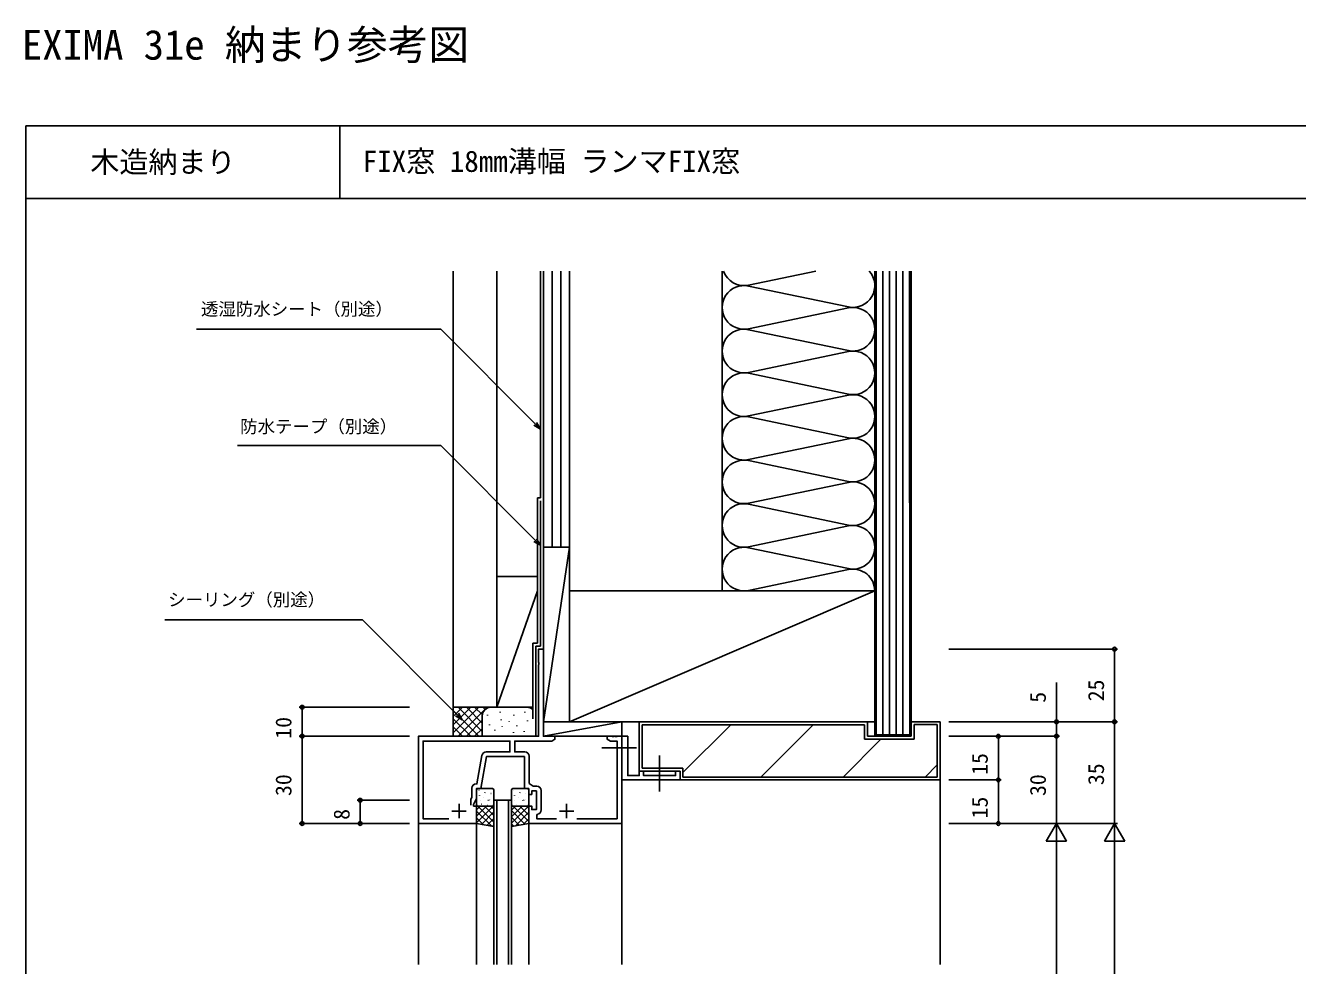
# Model space of a CAD drawing. Units: millimetres, scale not verified. Extents: x -437 to 438, y -681 to 678.
# Drawn here: x -437 to 0.6, y 355.1 to 678.5 of the extents above; entities that cross this region are included whole.
import ezdxf
from ezdxf.enums import TextEntityAlignment as Align

# ---------------------------------------------------------------- set-up
doc = ezdxf.new("R2010")
doc.units = ezdxf.units.MM
doc.header["$LTSCALE"] = 4
for name, color, linetype in [('0-1_USER1', 3, 'Continuous'), ('0-2_YKK_11', 7, 'Continuous'), ('0-3_YKK_12', 2, 'Continuous'), ('0-4_YKK_13', 4, 'Continuous'), ('0-5_YKK_D', 6, 'Continuous'), ('0-6_YKK_ZWAK', 7, 'Continuous'), ('0-7_YSS_K', 3, 'Continuous'), ('0-8_YSS_KE', 3, 'Continuous')]:
    doc.layers.add(name, color=color, linetype=linetype)
doc.styles.add('ＭＳ ゴシック', font='')
doc.styles.get('ＭＳ ゴシック').set_extended_font_data('MS Gothic')

msp = doc.modelspace()

# ---------------------------------------------------------------- linework, layer by layer
at = {"layer": '0-2_YKK_11'}
for p, q in [((-259.57, 408.67), (-259.57, 415.33)), ((-290.3, 408.3), (-285.3, 408.3)), ((-287.8, 410.8), (-287.8, 405.8)), ((-253.3, 408.3), (-248.3, 408.3)), ((-250.8, 410.8), (-250.8, 405.8))]:
    msp.add_line(p, q, dxfattribs=at)
for points in [[(-265.17, 428.63), (-268.67, 428.63), (-268.67, 432.37), (-255.891, 432.37), (-254.8, 433), (-254.8, 434), (-258.8, 434), (-258.8, 464), (-260.43, 464), (-260.43, 459.458), (-260.31, 459.275), (-260.31, 458.725), (-260.43, 458.542), (-260.43, 434), (-301.8, 434), (-301.8, 404), (-281.8, 404), (-281.8, 410), (-282.8, 410), (-282.8, 410.5), (-281.8, 412.645), (-281.8, 416), (-280.3, 416), (-278.36, 427), (-265.3, 427), (-265.3, 416), (-263.8, 416), (-263.8, 414), (-262.8, 414), (-262.8, 415.2), (-261.2, 415.2), (-261.2, 408.8), (-262.8, 408.8), (-262.8, 410), (-263.8, 410), (-263.8, 404), (-231.8, 404), (-231.8, 434), (-233.342, 434), (-233.525, 433.88)], [(-233.525, 433.88), (-234.075, 433.88), (-234.258, 434), (-234.342, 434), (-234.525, 433.88), (-235.075, 433.88), (-235.258, 434), (-236.8, 434), (-236.8, 433), (-235.709, 432.37), (-233.43, 432.37), (-233.43, 405.63), (-247.264, 405.63)], [(-291.336, 405.63), (-300.17, 405.63), (-300.17, 432.37), (-270.3, 432.37), (-270.3, 428.63), (-278.469, 428.63)], [(-279.947, 427.39), (-281.668, 417.63), (-281.93, 417.63)], [(-261.07, 416.83), (-262.285, 416.83), (-263.67, 417.8), (-263.67, 427.13)], [(-283.43, 416.13), (-283.43, 413.006), (-283.8, 412.212), (-283.8, 410.3)], [(-254.336, 405.63), (-261.1, 405.63), (-261.1, 406.89), (-260.845, 407.187)]]:
    msp.add_lwpolyline(points, dxfattribs=at)
msp.add_lwpolyline([(-231.8, 418.997), (-211.8, 418.997), (-211.8, 421.997), (-213.3, 421.997), (-213.3, 420.497), (-224.3, 420.497), (-224.3, 421.997), (-225.8, 421.997), (-225.8, 420.497), (-229.8, 420.497), (-229.8, 433.997), (-231.8, 433.997), (-231.8, 420.497)], close=True, dxfattribs=at)
for centre, start, end in [((-278.469, 427.13), 90.00001, 169.99999), ((-265.17, 427.13), 0.00001, 89.99999), ((-281.93, 416.13), 90.00001, 179.99999), ((-261.07, 415.33), 0.00001, 89.99999), ((-261.07, 408.67), 278.62693, 360)]:
    msp.add_arc(centre, 1.5, start, end, dxfattribs=at)
at = {"layer": '0-3_YKK_12'}
for p, q in [((-260.71, 434.001), (-301.8, 434.002)), ((-301.8, 355.501), (-301.8, 434.002)), ((-231.8, 434), (-258.519, 434.001)), ((-231.8, 355.501), (-231.8, 434)), ((-275.8, 412.001), (-269.8, 412.001)), ((-275.8, 355.501), (-275.8, 412.001)), ((-274.8, 412.001), (-274.8, 355.501)), ((-270.8, 355.501), (-270.8, 412.001)), ((-269.8, 412.001), (-269.8, 355.501)), ((-281.8, 355.501), (-281.8, 404.001)), ((-263.8, 355.501), (-263.8, 404.001))]:
    msp.add_line(p, q, dxfattribs=at)
at = {"layer": '0-4_YKK_13'}
for p, q in [((-226.752, 429.997), (-238.736, 429.997)), ((-218.8, 427.435), (-218.8, 415.064)), ((-276.3, 416.001), (-281.3, 416.001)), ((-264.3, 416.001), (-269.3, 416.001)), ((-281.8, 415.501), (-281.8, 410.501)), ((-281.599, 413.245), (-281.555, 413.269)), ((-280.956, 415.437), (-280.912, 415.461)), ((-280.764, 413.492), (-280.717, 413.581)), ((-280.592, 412.078), (-280.586, 412.086)), ((-279.522, 412.813), (-279.479, 412.837)), ((-278.931, 414.703), (-278.887, 414.727)), ((-278.617, 414.283), (-278.611, 414.29)), ((-277.874, 411.968), (-277.828, 412.056)), ((-277.498, 412.079), (-277.454, 412.103)), ((-276.855, 414.27), (-276.811, 414.294)), ((-276.831, 412.263), (-276.825, 412.271)), ((-275.8, 410.501), (-275.8, 415.501)), ((-269.8, 415.501), (-269.8, 410.501)), ((-269.599, 413.245), (-269.555, 413.269)), ((-268.956, 415.437), (-268.912, 415.461)), ((-268.764, 413.492), (-268.717, 413.581)), ((-268.592, 412.078), (-268.586, 412.086)), ((-267.522, 412.813), (-267.479, 412.837)), ((-266.931, 414.703), (-266.887, 414.727)), ((-266.617, 414.283), (-266.611, 414.29)), ((-265.874, 411.968), (-265.828, 412.056)), ((-265.498, 412.079), (-265.454, 412.103)), ((-264.855, 414.27), (-264.811, 414.294)), ((-264.831, 412.263), (-264.825, 412.271)), ((-263.8, 410.501), (-263.8, 415.501)), ((-281.8, 408.757), (-280.556, 410.001)), ((-281.8, 406.511), (-278.311, 410.001)), ((-281.8, 404.266), (-276.066, 410.001)), ((-276.696, 403.15), (-281.8, 408.254)), ((-275.8, 404.499), (-281.302, 410.001)), ((-281.3, 410.001), (-276.3, 410.001)), ((-280.165, 410.621), (-280.122, 410.645)), ((-280.103, 403.718), (-275.8, 408.021)), ((-275.8, 406.744), (-279.057, 410.001)), ((-278.773, 410.096), (-278.766, 410.103)), ((-278.089, 410.189), (-278.045, 410.213)), ((-275.8, 408.989), (-276.812, 410.001)), ((-269.8, 408.589), (-268.388, 410.001)), ((-269.8, 406.344), (-266.143, 410.001)), ((-269.8, 404.099), (-263.898, 410.001)), ((-265.154, 403.775), (-269.8, 408.421)), ((-269.3, 410.001), (-264.3, 410.001)), ((-263.8, 404.666), (-269.134, 410.001)), ((-268.424, 403.23), (-263.8, 407.854)), ((-268.165, 410.621), (-268.122, 410.645)), ((-263.8, 406.911), (-266.889, 410.001)), ((-266.773, 410.096), (-266.766, 410.103)), ((-266.089, 410.189), (-266.045, 410.213)), ((-263.8, 409.157), (-264.644, 410.001)), ((-279.39, 403.599), (-281.8, 406.009)), ((-278.179, 403.397), (-275.8, 405.776)), ((-276.255, 403.077), (-275.8, 403.531)), ((-267.078, 403.454), (-269.8, 406.176)), ((-269.003, 403.134), (-269.8, 403.931)), ((-265.73, 403.679), (-263.8, 405.609))]:
    msp.add_line(p, q, dxfattribs=at)
for points in [[(-275.8, 403.001), (-281.8, 404.001), (-281.8, 410.001), (-275.8, 410.001)], [(-269.8, 403.001), (-263.8, 404.001), (-263.8, 410.001), (-269.8, 410.001)]]:
    msp.add_lwpolyline(points, close=True, dxfattribs=at)
for centre, start, end in [((-281.3, 415.501), 90, 180), ((-276.3, 415.501), 0, 90), ((-269.3, 415.501), 90, 180), ((-264.3, 415.501), 0, 90), ((-281.3, 410.501), 180, 270), ((-276.3, 410.501), 270, 0), ((-269.3, 410.501), 180, 270), ((-264.3, 410.501), 270, 0)]:
    msp.add_arc(centre, 0.5, start, end, dxfattribs=at)
at = {"layer": '0-5_YKK_D'}
for p, q in [((-119.3, 464), (-61.3, 464)), ((-62.3, 464), (-62.3, 438.999)), ((-304.8, 444.01), (-342.8, 444.01)), ((-341.8, 444.01), (-341.8, 434)), ((-119.3, 438.999), (-61.3, 438.999)), ((-119.3, 438.999), (-81.3, 438.999)), ((-119.3, 438.999), (-61.3, 438.999)), ((-62.3, 438.999), (-62.3, 404)), ((-304.8, 434), (-342.8, 434)), ((-304.8, 434), (-342.8, 434)), ((-341.8, 434), (-341.8, 404)), ((-119.3, 434), (-81.3, 434)), ((-119.3, 433.999), (-81.3, 433.999)), ((-119.3, 433.999), (-101.3, 433.999)), ((-102.3, 433.999), (-102.3, 418.999)), ((-82.3, 434), (-82.3, 404)), ((-119.3, 418.999), (-101.3, 418.999)), ((-119.3, 418.999), (-101.3, 418.999)), ((-102.3, 418.999), (-102.3, 404)), ((-304.8, 412.001), (-322.8, 412.001)), ((-321.8, 404), (-321.8, 412.001)), ((-304.8, 404), (-342.8, 404)), ((-304.8, 404), (-322.8, 404)), ((-119.3, 404), (-61.3, 404)), ((-119.3, 404), (-81.3, 404)), ((-119.3, 404), (-61.3, 404)), ((-119.3, 404), (-81.3, 404)), ((-119.3, 404), (-101.3, 404)), ((-82.3, 404), (-85.8, 397.938)), ((-82.3, 404), (-78.8, 397.938)), ((-82.3, 404), (-82.3, 391.876)), ((-62.3, 404), (-65.8, 397.938)), ((-62.3, 404), (-58.8, 397.938)), ((-62.3, 404), (-62.3, 391.876)), ((-85.8, 397.938), (-78.8, 397.938)), ((-82.3, 311), (-82.3, 397)), ((-65.8, 397.938), (-58.8, 397.938)), ((-62.3, 26), (-62.3, 397))]:
    msp.add_line(p, q, dxfattribs=at)
for points in [[(-259.8, 539.682), (-261.603, 541.485), (-294.118, 574), (-378.093, 574)], [(-261.12, 541.968), (-259.8, 539.682), (-262.086, 541.002)], [(-259.8, 499.682), (-261.603, 501.485), (-294.118, 534), (-363.98, 534)], [(-261.12, 501.968), (-259.8, 499.682), (-262.086, 501.002)], [(-286.704, 439.693), (-288.507, 441.496), (-321.022, 474.01), (-389.052, 474.01)], [(-82.3, 433.999), (-82.3, 438.999), (-82.3, 452.446)], [(-288.024, 441.979), (-286.704, 439.693), (-288.99, 441.013)]]:
    msp.add_lwpolyline(points, dxfattribs=at)
for centre in [(-62.3, 464), (-341.8, 444.01), (-82.3, 438.999), (-62.3, 438.999), (-62.3, 438.999), (-341.8, 434), (-341.8, 434), (-102.3, 433.999), (-82.3, 433.999), (-82.3, 434), (-102.3, 418.999), (-102.3, 418.999), (-321.8, 412.001), (-341.8, 404), (-321.8, 404), (-102.3, 404)]:
    msp.add_circle(centre, 0.637, dxfattribs=at)
at = {"layer": '0-6_YKK_ZWAK'}
for p, q in [((-436.8, 644), (-436.8, -681)), ((438.2, 644), (-436.8, 644)), ((-328.8, 644), (-328.8, 619)), ((438.2, 619), (-436.8, 619))]:
    msp.add_line(p, q, dxfattribs=at)
at = {"layer": '0-7_YSS_K'}
for p, q in [((-258.8, 594), (-258.8, 499.01)), ((-255.8, 594), (-255.8, 499.01)), ((-252.8, 594), (-252.8, 499.01)), ((-249.8, 484.01), (-249.8, 594)), ((-249.8, 499.01), (-249.8, 594)), ((-249.8, 484.004), (-249.8, 594)), ((-197.3, 594), (-197.3, 484.004)), ((-188.269, 589.162), (-165.076, 594)), ((-144.8, 484.004), (-144.8, 594)), ((-144.8, 484.01), (-144.8, 594)), ((-142, 434.499), (-142.001, 594)), ((-139.7, 434.499), (-139.701, 594)), ((-137.4, 434.499), (-137.401, 594)), ((-135.1, 434.499), (-135.101, 594)), ((-132.301, 594), (-132.3, 433.999)), ((-153.832, 581.662), (-188.269, 588.846)), ((-188.269, 574.162), (-153.832, 581.346)), ((-153.832, 566.662), (-188.269, 573.846)), ((-188.269, 559.162), (-153.832, 566.346)), ((-153.832, 551.662), (-188.269, 558.846)), ((-188.269, 544.162), (-153.832, 551.346)), ((-153.832, 536.662), (-188.269, 543.846)), ((-188.269, 529.162), (-153.832, 536.346)), ((-153.832, 521.662), (-188.269, 528.846)), ((-188.269, 514.162), (-153.832, 521.346)), ((-153.832, 506.662), (-188.269, 513.846)), ((-258.8, 504.01), (-258.8, 489.01)), ((-188.269, 499.162), (-153.832, 506.346)), ((-249.8, 499.01), (-258.8, 499.01)), ((-249.8, 499.01), (-258.8, 439.01)), ((-153.832, 491.662), (-188.269, 498.846)), ((-188.269, 484.162), (-153.832, 491.346)), ((-274.8, 489.01), (-260.8, 489.01)), ((-274.8, 489.01), (-274.8, 444.01)), ((-260.8, 484.01), (-274.8, 444.01)), ((-249.8, 439.01), (-144.8, 484.01)), ((-289.8, 444.01), (-274.8, 444.01)), ((-289.8, 444.01), (-289.8, 434.01)), ((-273.8, 444.01), (-289.8, 444.01)), ((-289.8, 435.153), (-280.942, 444.01)), ((-289.8, 437.981), (-283.77, 444.01)), ((-289.8, 440.809), (-286.599, 444.01)), ((-289.8, 443.638), (-289.427, 444.01)), ((-280.942, 434.01), (-289.8, 442.868)), ((-288.114, 434.01), (-278.114, 444.01)), ((-279.8, 435.697), (-288.114, 444.01)), ((-279.8, 438.525), (-285.285, 444.01)), ((-279.782, 441.336), (-282.457, 444.01)), ((-278.834, 443.216), (-279.628, 444.01)), ((-264.43, 444.01), (-276.8, 444.01)), ((-274.8, 444.01), (-262.8, 444.01)), ((-273.633, 442.207), (-273.633, 442.407)), ((-265.117, 442.207), (-265.117, 442.407)), ((-283.77, 434.01), (-289.8, 440.04)), ((-285.285, 434.01), (-279.8, 439.496)), ((-279.8, 441.01), (-279.8, 434.01)), ((-277.972, 441.205), (-277.972, 441.405)), ((-277.304, 437.867), (-277.304, 438.067)), ((-273.299, 439.536), (-273.299, 439.736)), ((-270.506, 438.933), (-270.506, 439.133)), ((-268.959, 441.205), (-268.959, 441.405)), ((-267.958, 437.533), (-267.958, 437.733)), ((-264.286, 439.203), (-264.286, 439.403)), ((-261.43, 434.31), (-261.43, 441.01)), ((-258.8, 434.01), (-231.8, 439.01)), ((-258.8, 439), (-258.8, 434)), ((-231.8, 434.01), (-231.8, 439.01)), ((-224.8, 437.997), (-148.3, 437.998)), ((-224.8, 437.997), (-224.8, 422.997)), ((-194.3, 437.998), (-210.8, 421.497)), ((-166.016, 437.998), (-184.015, 419.998)), ((-148.3, 432.999), (-148.3, 437.998)), ((-131.3, 437.999), (-123.3, 437.999)), ((-131.3, 432.999), (-131.3, 437.999)), ((-123.3, 437.999), (-123.3, 419.999)), ((-286.599, 434.01), (-289.8, 437.211)), ((-289.427, 434.01), (-289.8, 434.383)), ((-282.457, 434.01), (-279.782, 436.685)), ((-275.474, 436.011), (-275.474, 436.211)), ((-272.965, 437.2), (-272.965, 437.4)), ((-269.044, 435.227), (-269.044, 435.427)), ((-265.451, 435.531), (-265.451, 435.731)), ((-231.8, 434.01), (-258.8, 434.01)), ((-258.8, 434.01), (-231.8, 434.01)), ((-142.731, 432.999), (-155.731, 419.998)), ((-131.3, 432.999), (-148.3, 432.999)), ((-210.8, 422.997), (-224.8, 422.997)), ((-210.8, 422.997), (-210.8, 419.997)), ((-127.446, 419.999), (-123.3, 424.145)), ((-123.3, 419.999), (-210.8, 419.997)), ((-122.3, 418.999), (-122.3, 355.501))]:
    msp.add_line(p, q, dxfattribs=at)
for points in [[(-132.801, 594), (-132.8, 434.499), (-144.3, 434.499), (-144.301, 594)], [(-249.8, 499.01), (-258.8, 499.01), (-258.8, 439.01), (-249.8, 439.01)]]:
    msp.add_lwpolyline(points, dxfattribs=at)
for centre, radius, start, end in [((-189.8, 596.504), 7.5, 199.50128, 281.78353), ((-152.3, 589.004), 7.5, 258.21646, 41.77234), ((-189.8, 581.504), 7.5, 78.21646, 281.78353), ((-152.3, 574.004), 7.5, 258.21646, 101.78353), ((-189.8, 566.504), 7.5, 78.21646, 281.78353), ((-152.3, 559.004), 7.5, 258.21646, 101.78353), ((-189.8, 551.504), 7.5, 78.21646, 281.78353), ((-152.3, 544.004), 7.5, 258.21646, 101.78353), ((-189.8, 536.504), 7.5, 78.21646, 281.78353), ((-152.3, 529.004), 7.5, 258.21646, 101.78353), ((-189.8, 521.504), 7.5, 78.21646, 281.78353), ((-152.3, 514.004), 7.5, 258.21646, 101.78353), ((-189.8, 506.504), 7.5, 78.21646, 281.78353), ((-152.3, 499.004), 7.5, 258.21646, 101.78353), ((-189.8, 491.504), 7.5, 78.21646, 281.78353), ((-152.3, 484.004), 7.5, 360, 101.78353), ((-276.8, 441.01), 3, 90, 180), ((-264.43, 441.01), 3, 48.18969, 90)]:
    msp.add_arc(centre, radius, start, end, dxfattribs=at)
at = {"layer": '0-8_YSS_KE'}
for p, q in [((-289.8, 594), (-289.8, 444.01)), ((-274.8, 594), (-274.8, 444.01)), ((-259.8, 516.01), (-259.8, 594)), ((-144.8, 433.999), (-144.801, 594)), ((-260.8, 516.01), (-260.8, 466.01)), ((-259.8, 516.01), (-260.8, 516.01)), ((-259.8, 515.01), (-259.8, 465.01)), ((-249.8, 439.01), (-249.8, 499.01)), ((-262.43, 466.01), (-262.43, 440.01)), ((-262.408, 466.01), (-260.8, 466.01)), ((-261.43, 465.01), (-259.8, 465.01)), ((-261.43, 465.01), (-261.43, 440.01)), ((-258.8, 439.01), (-231.8, 439.01)), ((-225.8, 438.997), (-147.3, 438.999)), ((-225.8, 421.997), (-225.8, 438.997)), ((-147.3, 433.999), (-147.3, 438.999)), ((-132.3, 438.999), (-122.3, 438.999)), ((-132.3, 433.999), (-132.3, 438.999)), ((-122.3, 418.999), (-122.3, 438.999)), ((-132.3, 433.999), (-147.3, 433.999)), ((-132.3, 433.999), (-144.8, 433.999)), ((-225.8, 421.997), (-211.8, 421.997)), ((-211.8, 418.997), (-211.8, 421.997)), ((-211.8, 418.997), (-122.3, 418.999))]:
    msp.add_line(p, q, dxfattribs=at)
msp.add_lwpolyline([(-144.8, 439.01), (-144.8, 484.01), (-249.8, 484.01), (-249.8, 439.01)], close=True, dxfattribs=at)

# ---------------------------------------------------------------- texts
at = {"layer": '0-1_USER1', "style": 'ＭＳ ゴシック'}
for s, height, p in [('EXIMA 31e 納まり参考図', 10.26, (-438.152, 663.642)), ('木造納まり', 7.331, (-414.652, 625.659)), ('FIX窓 18mm溝幅 ランマFIX窓', 7.331, (-320.936, 625.915))]:
    msp.add_text(s, height=height, dxfattribs=at).set_placement(p, align=Align.BOTTOM_LEFT)
at = {"layer": '0-5_YKK_D', "style": 'ＭＳ ゴシック'}
for s, p in [('透湿防水シート（別途）', (-376.576, 577.431)), ('防水テープ（別途）', (-363.094, 537.026)), ('シーリング（別途）', (-387.875, 477.475))]:
    msp.add_text(s, height=4.399, dxfattribs=at).set_placement(p, align=Align.BOTTOM_LEFT)
for s, p in [('25', (-64.3, 446.045)), ('5', (-84.3, 445.545)), ('10', (-343.8, 433.167)), ('15', (-104.3, 420.746)), ('30', (-343.8, 413.46)), ('30', (-84.3, 413.46)), ('35', (-64.3, 417.215)), ('15', (-104.3, 405.747)), ('8', (-323.8, 405.273))]:
    msp.add_text(s, height=5.499, rotation=90, dxfattribs=at).set_placement(p, align=Align.BOTTOM_LEFT)

doc.saveas('drawing.dxf')
